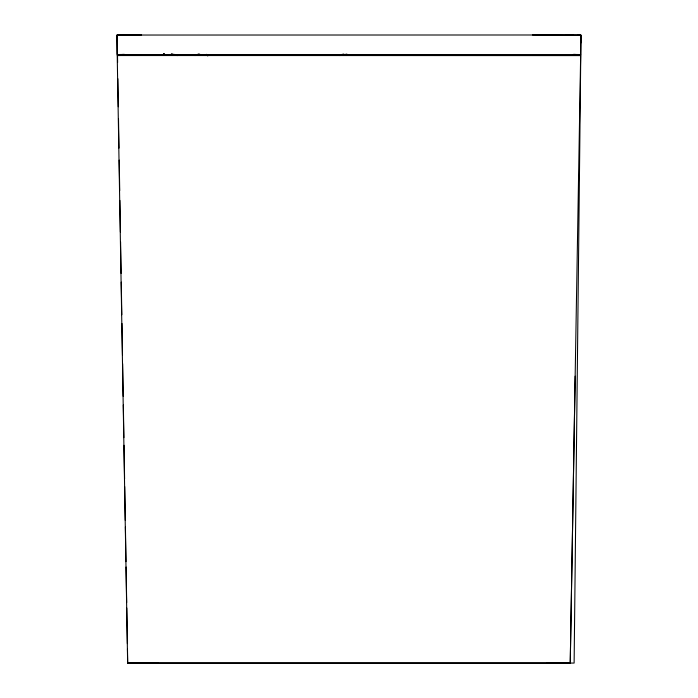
<?xml version="1.0" encoding="UTF-8"?>
<svg xmlns="http://www.w3.org/2000/svg" width="698" height="698" viewBox="0 0 698 698"><rect width="100%" height="100%" fill="white"/><g stroke="black" fill="none" stroke-linecap="round" stroke-linejoin="round"><path stroke-width="1.05" d="M117.107 35.083L117.185 54.549L580.692 54.549L580.832 35.144L577.656 34.961M580.858 42.918L580.823 35.136L579.672 34.987L117.151 35.04L117.185 54.549L124.48 54.444L122.342 54.461M127.638 663.065L570.24 663.065L580.657 55.535L122.377 55.447L124.514 55.412L117.22 55.535L127.638 663.065L574.122 663.065L580.98 35.179L532.434 34.944M570.24 663.065L575.178 376.178M173.252 54.828L173.863 54.121M194.873 55.561L196.958 55.221M339.839 55.561L346.897 54.095M336.75 55.517L343.844 54.051M117.159 35.031L133.693 34.909M141.572 34.935L117.203 35.17L117.604 62.541M117.22 55.535L580.657 55.535M129.331 663.065L158.498 663.083M546.717 663.083L570.1 663.065M565.685 34.909L573.154 34.926M575.536 54.461L573.398 54.444L580.692 54.549M175.94 54.461L177.17 55.648M206.346 54.322L207.891 55.77M206.329 54.435L207.734 55.805M121.112 273.415L120.579 241.831M121.26 282.123L121.81 314.746M121.958 323.453L122.49 354.994M122.639 363.693L123.188 396.324M123.337 405.023L123.886 437.655M124.017 445.263L124.593 478.985M124.715 486.602L125.291 520.385M125.404 526.92L125.989 561.637M126.085 567.02L126.687 602.583M126.774 607.984L127.376 643.626M127.472 649.027L127.708 663.065M118.503 118.686L119 148.107M119.201 160.095L119.716 190.606M119.882 200.413L120.414 232.024M117.866 78.726L118.311 106.768M162.782 55.229A31.602 30.66 0 0 1 164.178 53.851M162.599 55.159A31.628 30.686 0 0 1 163.995 53.772M162.625 55.273A31.602 30.66 0 0 1 164.021 53.886M199.916 54.348L197.988 54.252L199.916 54.348M172.362 54.112L171.333 54.139L172.362 54.112"/></g></svg>
